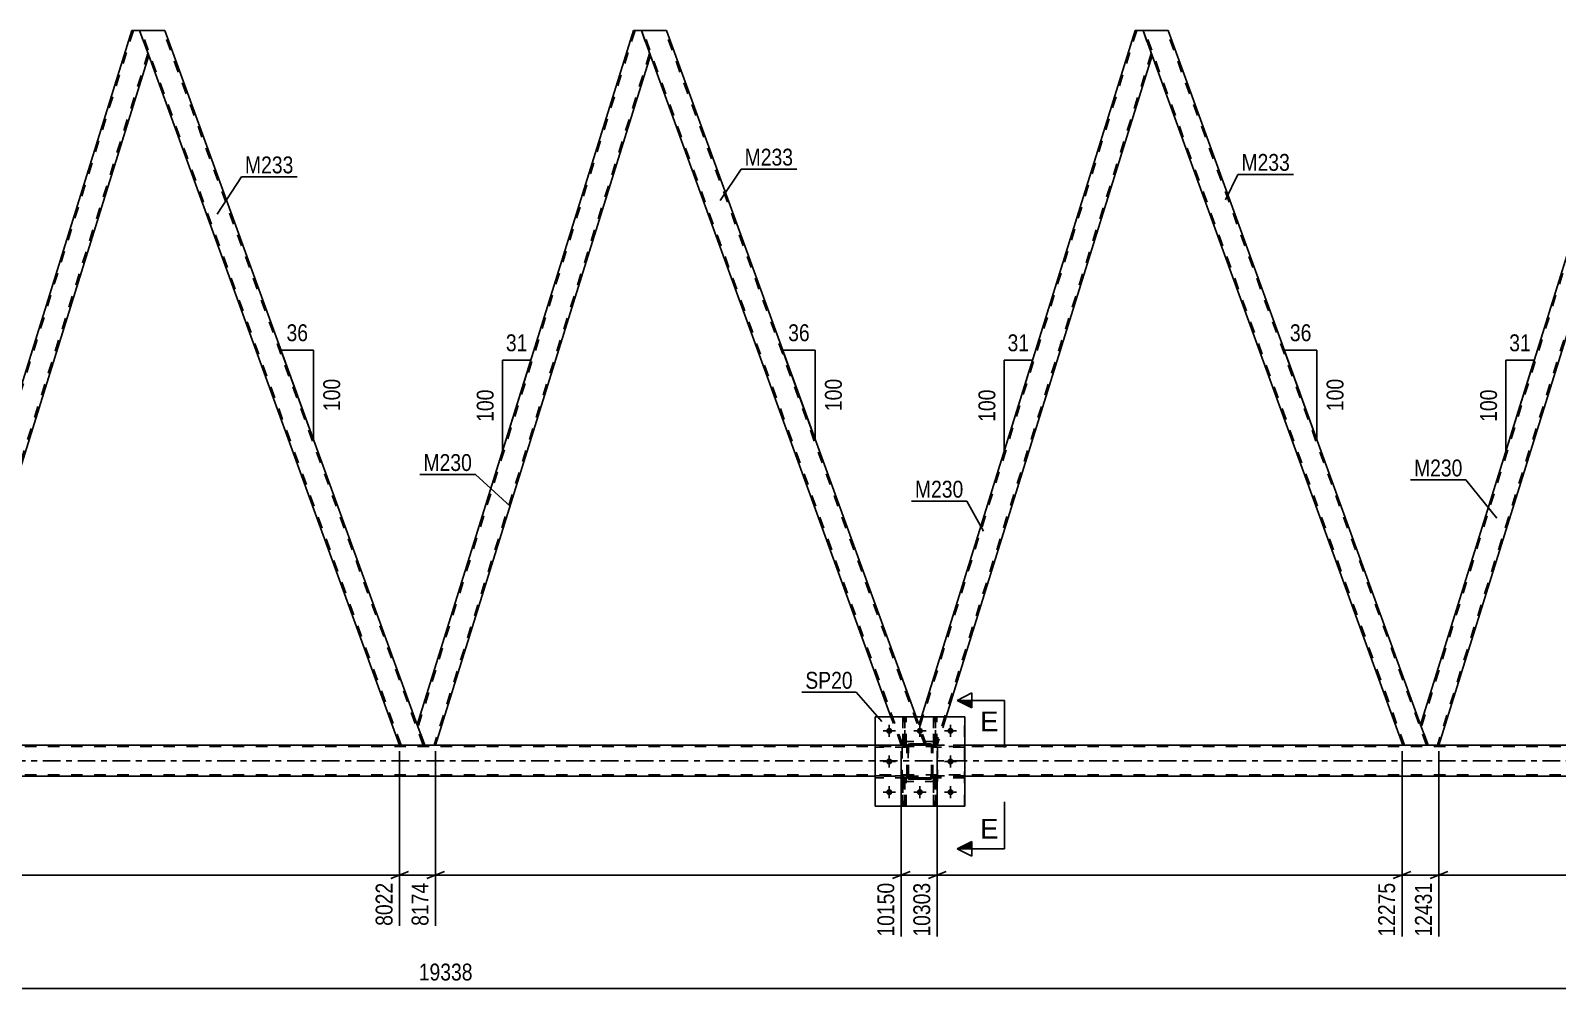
# Model space of a CAD drawing. Header units: millimetres. Extents: x 0 to 3251, y 0 to 594.
# Drawn here: x 347.6 to 606.7, y 278.7 to 441.1 of the extents above; entities that cross this region are included whole.
import ezdxf

# ---------------------------------------------------------------- set-up
doc = ezdxf.new("R2010")
doc.units = ezdxf.units.MM
doc.linetypes.add('DXK_LINE_DOT2', pattern=[3.9198, 1.9599, -1.9599])
doc.linetypes.add('DXK_LINE_DOT3', pattern=[5.9187, 2.979, -0.9799, 0.9799, -0.9799])
doc.styles.add('Arial', font='ARIAL.TTF', dxfattribs={"height": 0.2})
doc.styles.add('Arial Narrow', font='ARIALN.TTF', dxfattribs={"height": 0.2})

# ---------------------------------------------------------------- blocks, each defined once
blk = doc.blocks.new('Part-247352729-2890 - 2635')
at = {"color": 7, "linetype": 'DXK_LINE_DOT2'}
for p, q in [((495.53, 313.75), (495.53, 320.55)), ((495.53, 320.55), (501.53, 320.55)), ((501.53, 313.75), (501.53, 320.55)), ((495.53, 313.75), (501.53, 313.75))]:
    blk.add_line(p, q, dxfattribs=at)
blk = doc.blocks.new('Part-247352729-2641 - 2635')
at = {"color": 7, "linetype": 'DXK_LINE_DOT2'}
for p, q in [((506.13, 314.71), (500.73, 314.71)), ((500.73, 314.39), (500.73, 314.71)), ((500.73, 314.39), (500.73, 314.71)), ((501.33, 314.39), (500.73, 314.39)), ((506.13, 314.39), (500.73, 314.39)), ((501.33, 314.39), (501.33, 314.71)), ((506.13, 314.71), (506.13, 314.39))]:
    blk.add_line(p, q, dxfattribs=at)
blk = doc.blocks.new('Part-247352729-2639 - 2635')
at = {"color": 7, "linetype": 'DXK_LINE_DOT2'}
for p, q in [((501.41, 314.39), (501.09, 314.39)), ((501.09, 314.39), (501.09, 309.55)), ((501.09, 313.79), (501.41, 313.79)), ((501.41, 309.55), (501.41, 314.39)), ((501.09, 309.55), (501.41, 309.55))]:
    blk.add_line(p, q, dxfattribs=at)
blk = doc.blocks.new('Part-247352729-2640 - 2635')
at = {"color": 7, "linetype": 'DXK_LINE_DOT2'}
for p, q in [((506.13, 319.91), (500.73, 319.91)), ((500.73, 319.59), (500.73, 319.91)), ((500.73, 319.59), (500.73, 319.91)), ((501.33, 319.59), (500.73, 319.59)), ((506.13, 319.59), (500.73, 319.59)), ((501.33, 319.59), (501.33, 319.91)), ((506.13, 319.91), (506.13, 319.59))]:
    blk.add_line(p, q, dxfattribs=at)
blk = doc.blocks.new('Part-247352729-2642 - 2635')
at = {"color": 7, "linetype": 'DXK_LINE_DOT2'}
for p, q in [((496.33, 319.91), (490.93, 319.91)), ((490.93, 319.91), (490.93, 319.59)), ((496.33, 319.59), (490.93, 319.59)), ((495.73, 319.59), (495.73, 319.91)), ((496.33, 319.59), (496.33, 319.91)), ((496.33, 319.59), (496.33, 319.91))]:
    blk.add_line(p, q, dxfattribs=at)
blk = doc.blocks.new('Part-247352729-2651 - 2635')
at = {"color": 2, "linetype": 'Continuous'}
for p, q in [((540.66, 441.14), (536.4, 441.14)), ((540.66, 441.14), (583.51, 323.39)), ((580.52, 319.92), (537.95, 436.89))]:
    blk.add_line(p, q, dxfattribs=at)
at = {"color": 7, "linetype": 'DXK_LINE_DOT2'}
for p, q in [((536.4, 441.14), (537.95, 436.89)), ((580.78, 319.92), (536.66, 441.14)), ((536.66, 441.14), (536.68, 441.14)), ((584.52, 319.92), (540.4, 441.14)), ((584.78, 319.92), (583.51, 323.39)), ((584.78, 319.92), (580.52, 319.92))]:
    blk.add_line(p, q, dxfattribs=at)
blk = doc.blocks.new('Part-247352729-2666 - 2635')
at = {"color": 7, "linetype": 'DXK_LINE_DOT2'}
for p, q in [((535.33, 441.14), (498.52, 323.02)), ((537.81, 437.27), (501.24, 319.92)), ((498.8, 324.75), (498.38, 323.39)), ((502.99, 324.75), (501.49, 319.92)), ((499.64, 319.92), (498.38, 323.39)), ((501.49, 319.92), (499.64, 319.92))]:
    blk.add_line(p, q, dxfattribs=at)
at = {"color": 2, "linetype": 'Continuous'}
for p, q in [((535.08, 441.14), (498.8, 324.75)), ((536.4, 441.14), (535.08, 441.14)), ((537.95, 436.89), (536.4, 441.14)), ((537.95, 436.89), (502.99, 324.75))]:
    blk.add_line(p, q, dxfattribs=at)
blk = doc.blocks.new('Part-247352729-2671 - 2635')
at = {"color": 2, "linetype": 'Continuous'}
for p, q in [((370.39, 441.14), (366.13, 441.14)), ((370.39, 441.14), (413.25, 323.39)), ((410.25, 319.92), (367.68, 436.89))]:
    blk.add_line(p, q, dxfattribs=at)
at = {"color": 7, "linetype": 'DXK_LINE_DOT2'}
for p, q in [((366.13, 441.14), (367.68, 436.89)), ((410.51, 319.92), (366.39, 441.14)), ((366.39, 441.14), (366.41, 441.14)), ((414.25, 319.92), (370.13, 441.14)), ((414.51, 319.92), (413.25, 323.39)), ((414.51, 319.92), (410.25, 319.92))]:
    blk.add_line(p, q, dxfattribs=at)
blk = doc.blocks.new('Part-247352729-2676 - 2635')
at = {"color": 2, "linetype": 'Continuous'}
for p, q in [((364.81, 441.14), (328.11, 323.39)), ((366.13, 441.14), (364.81, 441.14)), ((366.13, 441.14), (367.68, 436.89)), ((367.68, 436.89), (331.22, 319.92)), ((329.37, 319.92), (328.11, 323.39))]:
    blk.add_line(p, q, dxfattribs=at)
at = {"color": 7, "linetype": 'DXK_LINE_DOT2'}
for p, q in [((365.07, 441.14), (328.25, 323.02)), ((367.54, 437.27), (330.97, 319.92)), ((331.22, 319.92), (329.37, 319.92))]:
    blk.add_line(p, q, dxfattribs=at)
blk = doc.blocks.new('Part-247352729-2776 - 2635')
at = {"color": 7, "linetype": 'DXK_LINE_DOT2'}
for p, q in [((775.87, 319.68), (101.13, 319.68)), ((506.14, 319.92), (490.94, 319.92)), ((775.87, 314.88), (101.13, 314.88)), ((506.14, 314.64), (490.94, 314.64))]:
    blk.add_line(p, q, dxfattribs=at)
at = {"color": 2, "linetype": 'Continuous'}
for p, q in [((490.94, 319.92), (250.72, 319.92)), ((661.21, 319.92), (506.14, 319.92)), ((490.94, 314.64), (250.72, 314.64)), ((661.21, 314.64), (506.14, 314.64))]:
    blk.add_line(p, q, dxfattribs=at)
at = {"color": 7, "linetype": 'DXK_LINE_DOT3'}
blk.add_line((101.13, 317.28), (775.87, 317.28), dxfattribs=at)
blk = doc.blocks.new('Part-247352729-2787 - 2635')
at = {"color": 2, "linetype": 'Continuous'}
for p, q in [((490.94, 324.75), (490.93, 324.75)), ((490.93, 319.92), (490.93, 324.75)), ((490.93, 309.55), (490.93, 314.64)), ((506.13, 309.55), (490.93, 309.55)), ((506.13, 309.55), (506.13, 309.55))]:
    blk.add_line(p, q, dxfattribs=at)
at = {"color": 7, "linetype": 'DXK_LINE_DOT2'}
for p, q in [((506.13, 324.75), (490.94, 324.75)), ((506.13, 309.55), (506.13, 324.75)), ((490.93, 314.64), (490.93, 319.92))]:
    blk.add_line(p, q, dxfattribs=at)
blk = doc.blocks.new('Part-247352729-2728 - 2635')
at = {"color": 2, "linetype": 'Continuous'}
for p, q in [((620.22, 441.14), (583.51, 323.39)), ((621.53, 441.14), (620.22, 441.14)), ((621.53, 441.14), (623.08, 436.89)), ((623.08, 436.89), (586.62, 319.92)), ((584.78, 319.92), (583.51, 323.39))]:
    blk.add_line(p, q, dxfattribs=at)
at = {"color": 7, "linetype": 'DXK_LINE_DOT2'}
for p, q in [((620.47, 441.14), (583.65, 323.02)), ((622.95, 437.27), (586.37, 319.92)), ((586.62, 319.92), (584.78, 319.92))]:
    blk.add_line(p, q, dxfattribs=at)
blk = doc.blocks.new('Part-247352729-2892 - 2635')
at = {"color": 7, "linetype": 'DXK_LINE_DOT2'}
for p, q in [((496.34, 319.67), (496.37, 319.85)), ((496.37, 319.85), (496.34, 319.67)), ((496.34, 314.63), (496.34, 319.67)), ((496.58, 319.67), (496.6, 319.76)), ((496.58, 314.63), (496.58, 319.67)), ((496.6, 319.76), (496.65, 319.84)), ((496.63, 320.11), (496.82, 320.15)), ((496.82, 320.15), (496.63, 320.11)), ((496.65, 319.84), (496.73, 319.89)), ((496.73, 319.89), (496.82, 319.91)), ((500.26, 320.15), (496.82, 320.15)), ((496.82, 319.91), (500.26, 319.91)), ((500.26, 320.15), (500.44, 320.11)), ((500.44, 320.11), (500.26, 320.15)), ((500.26, 319.91), (500.35, 319.89)), ((500.35, 319.89), (500.43, 319.84)), ((500.43, 319.84), (500.48, 319.76)), ((500.48, 319.76), (500.5, 319.67)), ((500.5, 314.63), (500.5, 319.67)), ((500.7, 319.85), (500.74, 319.67)), ((500.74, 319.67), (500.7, 319.85)), ((500.74, 314.63), (500.74, 319.67)), ((496.37, 314.44), (496.34, 314.63)), ((496.34, 314.63), (496.37, 314.44)), ((496.6, 314.54), (496.58, 314.63)), ((496.65, 314.46), (496.6, 314.54)), ((496.82, 314.15), (496.63, 314.18)), ((496.63, 314.18), (496.82, 314.15)), ((496.73, 314.41), (496.65, 314.46)), ((496.82, 314.39), (496.73, 314.41)), ((500.26, 314.39), (496.82, 314.39)), ((500.26, 314.15), (496.82, 314.15)), ((500.35, 314.41), (500.26, 314.39)), ((500.44, 314.18), (500.26, 314.15)), ((500.26, 314.15), (500.44, 314.18)), ((500.43, 314.46), (500.35, 314.41)), ((500.48, 314.54), (500.43, 314.46)), ((500.5, 314.63), (500.48, 314.54)), ((500.74, 314.63), (500.7, 314.44)), ((500.7, 314.44), (500.74, 314.63))]:
    blk.add_line(p, q, dxfattribs=at)
at = {"color": 7, "linetype": 'DXK_LINE_DOT3'}
blk.add_line((498.54, 317.15), (498.54, 317.15), dxfattribs=at)
at = {"color": 7, "linetype": 'DXK_LINE_DOT2'}
for centre, start, end in [((496.82, 319.67), 112.5, 157.5), ((496.82, 319.67), 112.5, 157.5), ((500.26, 319.67), 22.5, 67.5), ((500.26, 319.67), 22.5, 67.5), ((496.82, 314.63), 202.5, 247.5), ((496.82, 314.63), 202.5, 247.5), ((500.26, 314.63), 292.5, 337.5), ((500.26, 314.63), 292.5, 337.5)]:
    blk.add_arc(centre, 0.48, start, end, dxfattribs=at)
blk = doc.blocks.new('Part-247352729-2781 - 2635')
at = {"color": 2, "linetype": 'Continuous'}
for p, q in [((449.95, 441.14), (413.25, 323.39)), ((451.27, 441.14), (449.95, 441.14)), ((451.27, 441.14), (452.81, 436.89)), ((452.81, 436.89), (416.35, 319.92)), ((414.51, 319.92), (413.25, 323.39))]:
    blk.add_line(p, q, dxfattribs=at)
at = {"color": 7, "linetype": 'DXK_LINE_DOT2'}
for p, q in [((450.2, 441.14), (413.38, 323.02)), ((452.68, 437.27), (416.1, 319.92)), ((416.35, 319.92), (414.51, 319.92))]:
    blk.add_line(p, q, dxfattribs=at)
blk = doc.blocks.new('Part-247352729-2786 - 2635')
at = {"color": 2, "linetype": 'Continuous'}
for p, q in [((455.52, 441.14), (451.27, 441.14)), ((455.52, 441.14), (497.89, 324.75)), ((493.63, 324.75), (452.81, 436.89))]:
    blk.add_line(p, q, dxfattribs=at)
at = {"color": 7, "linetype": 'DXK_LINE_DOT2'}
for p, q in [((451.27, 441.14), (452.81, 436.89)), ((495.64, 319.92), (451.52, 441.14)), ((451.52, 441.14), (451.54, 441.14)), ((499.39, 319.92), (455.27, 441.14)), ((495.39, 319.92), (493.63, 324.75)), ((499.64, 319.92), (497.89, 324.75)), ((499.64, 319.92), (495.39, 319.92))]:
    blk.add_line(p, q, dxfattribs=at)
blk = doc.blocks.new('Part-247352729-2792 - 2635')
at = {"color": 2, "linetype": 'Continuous'}
for p, q in [((506.14, 324.75), (490.94, 324.75)), ((490.94, 309.55), (490.94, 324.75)), ((506.14, 324.75), (506.14, 309.55)), ((506.14, 309.55), (490.94, 309.55))]:
    blk.add_line(p, q, dxfattribs=at)
blk = doc.blocks.new('Part-247352729-2793 - 2635')
at = {"color": 7, "linetype": 'DXK_LINE_DOT2'}
for p, q in [((500.74, 319.59), (500.74, 319.91)), ((500.74, 319.91), (506.14, 319.91)), ((506.14, 319.59), (500.74, 319.59)), ((501.34, 319.59), (501.34, 319.91)), ((506.14, 319.91), (506.14, 319.59))]:
    blk.add_line(p, q, dxfattribs=at)
blk = doc.blocks.new('Part-247352729-2794 - 2635')
at = {"color": 7, "linetype": 'DXK_LINE_DOT2'}
for p, q in [((500.74, 314.39), (500.74, 314.71)), ((500.74, 314.71), (506.14, 314.71)), ((506.14, 314.39), (500.74, 314.39)), ((501.34, 314.39), (501.34, 314.71)), ((506.14, 314.71), (506.14, 314.39))]:
    blk.add_line(p, q, dxfattribs=at)
blk = doc.blocks.new('Part-247352729-2795 - 2635')
at = {"color": 7, "linetype": 'DXK_LINE_DOT2'}
for p, q in [((496.34, 319.91), (490.94, 319.91)), ((490.94, 319.59), (490.94, 319.91)), ((496.34, 319.59), (490.94, 319.59)), ((495.74, 319.59), (495.74, 319.91)), ((496.34, 319.91), (496.34, 319.59))]:
    blk.add_line(p, q, dxfattribs=at)
blk = doc.blocks.new('Part-247352729-2796 - 2635')
at = {"color": 7, "linetype": 'DXK_LINE_DOT2'}
for p, q in [((496.34, 314.71), (490.94, 314.71)), ((490.94, 314.39), (490.94, 314.71)), ((496.34, 314.39), (490.94, 314.39)), ((495.74, 314.39), (495.74, 314.71)), ((496.34, 314.71), (496.34, 314.39))]:
    blk.add_line(p, q, dxfattribs=at)
blk = doc.blocks.new('Part-247352729-2799 - 2635')
at = {"color": 2, "linetype": 'Continuous'}
for p, q in [((495.89, 324.75), (495.89, 324.75)), ((496.21, 324.75), (495.89, 324.75)), ((496.21, 324.75), (496.21, 324.75))]:
    blk.add_line(p, q, dxfattribs=at)
at = {"color": 7, "linetype": 'DXK_LINE_DOT2'}
for p, q in [((495.89, 319.91), (495.89, 324.75)), ((496.21, 319.91), (496.21, 324.75)), ((495.89, 320.51), (496.21, 320.51)), ((496.21, 319.91), (495.89, 319.91))]:
    blk.add_line(p, q, dxfattribs=at)
blk = doc.blocks.new('Part-247352729-2802 - 2635')
at = {"color": 2, "linetype": 'Continuous'}
for p, q in [((501.09, 324.75), (501.09, 324.75)), ((501.41, 324.75), (501.09, 324.75)), ((501.41, 324.75), (501.41, 324.75))]:
    blk.add_line(p, q, dxfattribs=at)
at = {"color": 7, "linetype": 'DXK_LINE_DOT2'}
for p, q in [((501.09, 319.91), (501.09, 324.75)), ((501.41, 319.91), (501.41, 324.75)), ((501.09, 320.51), (501.41, 320.51)), ((501.41, 319.91), (501.09, 319.91))]:
    blk.add_line(p, q, dxfattribs=at)
blk = doc.blocks.new('Part-247352729-2805 - 2635')
at = {"color": 7, "linetype": 'DXK_LINE_DOT2'}
for p, q in [((496.21, 314.39), (495.89, 314.39)), ((495.89, 314.39), (495.89, 309.55)), ((495.89, 313.79), (496.21, 313.79)), ((496.21, 309.55), (496.21, 314.39)), ((495.89, 309.55), (496.21, 309.55))]:
    blk.add_line(p, q, dxfattribs=at)
blk = doc.blocks.new('Bolt-247352729-2809 - 2635')
at = {"color": 1, "linetype": 'Continuous'}
for p, q in [((492.29, 322.35), (492.99, 322.35)), ((493.33, 323.39), (493.33, 322.69)), ((493.33, 321.31), (493.33, 322)), ((494.37, 322.35), (493.68, 322.35)), ((497.49, 322.35), (498.19, 322.35)), ((498.53, 323.39), (498.53, 322.69)), ((498.53, 321.31), (498.53, 322)), ((499.57, 322.35), (498.88, 322.35)), ((502.69, 322.35), (503.39, 322.35)), ((503.73, 323.39), (503.73, 322.69)), ((503.73, 321.31), (503.73, 322)), ((504.77, 322.35), (504.08, 322.35)), ((492.29, 317.15), (492.99, 317.15)), ((493.33, 318.19), (493.33, 317.49)), ((493.33, 316.11), (493.33, 316.8)), ((494.37, 317.15), (493.68, 317.15)), ((502.69, 317.15), (503.39, 317.15)), ((503.73, 318.19), (503.73, 317.49)), ((503.73, 316.11), (503.73, 316.8)), ((504.77, 317.15), (504.08, 317.15)), ((492.29, 311.95), (492.99, 311.95)), ((493.33, 312.99), (493.33, 312.29)), ((493.33, 310.91), (493.33, 311.6)), ((494.37, 311.95), (493.68, 311.95)), ((497.49, 311.95), (498.19, 311.95)), ((498.53, 312.99), (498.53, 312.29)), ((498.53, 310.91), (498.53, 311.6)), ((499.57, 311.95), (498.88, 311.95)), ((502.69, 311.95), (503.39, 311.95)), ((503.73, 312.99), (503.73, 312.29)), ((503.73, 310.91), (503.73, 311.6)), ((504.77, 311.95), (504.08, 311.95))]:
    blk.add_line(p, q, dxfattribs=at)
blk = doc.blocks.new('Bolt-247352729-2810 - 2635')
at = {"linetype": 'Continuous'}
for points in [[(493.86, 322.35, -1), (492.82, 322.35, -1)], [(499.06, 322.35, -1), (498.02, 322.35, -1)], [(504.26, 322.35, -1), (503.22, 322.35, -1)], [(493.86, 317.15, -1), (492.82, 317.15, -1)], [(504.26, 317.15, -1), (503.22, 317.15, -1)], [(493.86, 311.95, -1), (492.82, 311.95, -1)], [(499.06, 311.95, -1), (498.02, 311.95, -1)], [(504.26, 311.95, -1), (503.22, 311.95, -1)]]:
    blk.add_hatch(color=1, dxfattribs=at).paths.add_polyline_path(points)
at = {"color": 1, "linetype": 'Continuous'}
for p, q in [((494.38, 322.35), (492.3, 322.35)), ((493.34, 323.39), (493.34, 321.31)), ((499.58, 322.35), (497.5, 322.35)), ((498.54, 323.39), (498.54, 321.31)), ((504.78, 322.35), (502.7, 322.35)), ((503.74, 323.39), (503.74, 321.31)), ((494.38, 317.15), (492.3, 317.15)), ((493.34, 318.19), (493.34, 316.11)), ((504.78, 317.15), (502.7, 317.15)), ((503.74, 318.19), (503.74, 316.11)), ((494.38, 311.95), (492.3, 311.95)), ((493.34, 312.99), (493.34, 310.91)), ((499.58, 311.95), (497.5, 311.95)), ((498.54, 312.99), (498.54, 310.91)), ((504.78, 311.95), (502.7, 311.95)), ((503.74, 312.99), (503.74, 310.91))]:
    blk.add_line(p, q, dxfattribs=at)
blk = doc.blocks.new('Part-247352729-2867 - 2635')
at = {"color": 7, "linetype": 'DXK_LINE_DOT2'}
for p, q in [((500.86, 314.38), (500.86, 314.38)), ((500.86, 314.38), (500.86, 313.78)), ((500.86, 309.55), (500.86, 314.38)), ((500.86, 314.38), (501.18, 314.38)), ((500.86, 313.78), (500.86, 309.55)), ((500.86, 313.78), (501.18, 313.78)), ((501.18, 313.78), (501.18, 314.38)), ((501.18, 314.38), (501.18, 309.55)), ((501.18, 309.55), (501.18, 313.78))]:
    blk.add_line(p, q, dxfattribs=at)
at = {"color": 2, "linetype": 'Continuous'}
blk.add_line((500.86, 309.55), (501.18, 309.55), dxfattribs=at)
blk = doc.blocks.new('Part-247352729-2870 - 2635')
at = {"color": 7, "linetype": 'DXK_LINE_DOT2'}
for p, q in [((495.66, 314.38), (495.66, 314.38)), ((495.66, 314.38), (495.66, 313.78)), ((495.66, 309.55), (495.66, 314.38)), ((495.66, 314.38), (495.98, 314.38)), ((495.66, 313.78), (495.66, 309.55)), ((495.66, 313.78), (495.98, 313.78)), ((495.98, 313.78), (495.98, 314.38)), ((495.98, 314.38), (495.98, 309.55)), ((495.98, 309.55), (495.98, 313.78))]:
    blk.add_line(p, q, dxfattribs=at)
at = {"color": 2, "linetype": 'Continuous'}
blk.add_line((495.66, 309.55), (495.98, 309.55), dxfattribs=at)
blk = doc.blocks.new('Part-247352729-2873 - 2635')
at = {"color": 7, "linetype": 'DXK_LINE_DOT2'}
for p, q in [((501.18, 324.75), (500.86, 324.75)), ((500.86, 324.75), (500.86, 320.5)), ((500.86, 319.9), (500.86, 324.75)), ((501.18, 320.5), (501.18, 324.75)), ((501.18, 324.75), (501.18, 319.9)), ((501.18, 320.5), (500.86, 320.5)), ((500.86, 320.5), (500.86, 319.9)), ((501.18, 319.9), (500.86, 319.9)), ((501.18, 319.9), (501.18, 320.5)), ((501.18, 319.9), (501.18, 319.9))]:
    blk.add_line(p, q, dxfattribs=at)
blk = doc.blocks.new('Part-247352729-2876 - 2635')
at = {"color": 7, "linetype": 'DXK_LINE_DOT2'}
for p, q in [((495.98, 324.75), (495.66, 324.75)), ((495.66, 324.75), (495.66, 320.5)), ((495.66, 319.9), (495.66, 324.75)), ((495.98, 320.5), (495.98, 324.75)), ((495.98, 324.75), (495.98, 319.9)), ((495.98, 320.5), (495.66, 320.5)), ((495.66, 320.5), (495.66, 319.9)), ((495.98, 319.9), (495.66, 319.9)), ((495.98, 319.9), (495.98, 320.5)), ((495.98, 319.9), (495.98, 319.9))]:
    blk.add_line(p, q, dxfattribs=at)
blk = doc.blocks.new('Part-247352729-2877 - 2635')
at = {"color": 7, "linetype": 'DXK_LINE_DOT2'}
for p, q in [((496.33, 314.71), (490.93, 314.71)), ((490.93, 314.64), (490.93, 314.71)), ((496.33, 314.39), (490.94, 314.39)), ((495.73, 314.39), (495.73, 314.71)), ((496.33, 314.39), (496.33, 314.71)), ((496.33, 314.39), (496.33, 314.71))]:
    blk.add_line(p, q, dxfattribs=at)
at = {"color": 2, "linetype": 'Continuous'}
for p, q in [((490.93, 314.39), (490.93, 314.64)), ((490.94, 314.39), (490.93, 314.39))]:
    blk.add_line(p, q, dxfattribs=at)
blk = doc.blocks.new('Part-247352729-2889 - 2635')
at = {"color": 7, "linetype": 'DXK_LINE_DOT2'}
for p, q in [((496.33, 319.67), (496.37, 319.85)), ((496.37, 319.85), (496.33, 319.67)), ((496.33, 314.63), (496.33, 319.67)), ((496.33, 319.67), (496.33, 319.67)), ((496.33, 314.63), (496.33, 319.67)), ((496.57, 319.67), (496.59, 319.76)), ((496.59, 319.76), (496.57, 319.67)), ((496.57, 314.63), (496.57, 319.67)), ((496.57, 319.67), (496.57, 319.67)), ((496.57, 319.67), (496.57, 314.63)), ((496.59, 319.76), (496.64, 319.84)), ((496.64, 319.84), (496.59, 319.76)), ((496.63, 320.11), (496.81, 320.15)), ((496.81, 320.15), (496.63, 320.11)), ((496.64, 319.84), (496.72, 319.89)), ((496.81, 319.91), (496.72, 319.89)), ((496.81, 320.15), (500.25, 320.15)), ((496.81, 320.15), (496.81, 320.15)), ((496.81, 320.15), (500.25, 320.15)), ((496.81, 319.91), (500.25, 319.91)), ((496.81, 319.91), (496.81, 319.91)), ((496.81, 319.91), (500.25, 319.91)), ((500.25, 320.15), (500.25, 320.15)), ((500.25, 320.15), (500.44, 320.11)), ((500.44, 320.11), (500.25, 320.15)), ((500.25, 319.91), (500.25, 319.91)), ((500.25, 319.91), (500.34, 319.89)), ((500.34, 319.89), (500.25, 319.91)), ((500.34, 319.89), (500.42, 319.84)), ((500.42, 319.84), (500.34, 319.89)), ((500.42, 319.84), (500.47, 319.76)), ((500.47, 319.76), (500.42, 319.84)), ((500.47, 319.76), (500.49, 319.67)), ((500.49, 319.67), (500.47, 319.76)), ((500.49, 314.63), (500.49, 319.67)), ((500.49, 319.67), (500.49, 319.67)), ((500.49, 314.63), (500.49, 319.67)), ((500.7, 319.85), (500.73, 319.67)), ((500.73, 319.67), (500.7, 319.85)), ((500.73, 314.63), (500.73, 319.67)), ((500.73, 319.67), (500.73, 319.67)), ((500.73, 314.63), (500.73, 319.67)), ((496.33, 314.63), (496.33, 314.63)), ((496.37, 314.44), (496.33, 314.63)), ((496.33, 314.63), (496.37, 314.44)), ((496.57, 314.63), (496.57, 314.63)), ((496.59, 314.53), (496.57, 314.63)), ((496.57, 314.63), (496.59, 314.53)), ((496.64, 314.46), (496.59, 314.53)), ((496.59, 314.53), (496.64, 314.46)), ((496.81, 314.15), (496.63, 314.18)), ((496.63, 314.18), (496.81, 314.15)), ((496.72, 314.4), (496.64, 314.46)), ((496.64, 314.46), (496.72, 314.4)), ((496.81, 314.39), (496.72, 314.4)), ((496.72, 314.4), (496.81, 314.39)), ((496.81, 314.39), (500.25, 314.39)), ((496.81, 314.39), (496.81, 314.39)), ((496.81, 314.39), (500.25, 314.39)), ((496.81, 314.15), (500.25, 314.15)), ((496.81, 314.15), (496.81, 314.15)), ((500.25, 314.15), (496.81, 314.15)), ((500.34, 314.4), (500.25, 314.39)), ((500.25, 314.39), (500.25, 314.39)), ((500.44, 314.18), (500.25, 314.15)), ((500.25, 314.15), (500.44, 314.18)), ((500.25, 314.15), (500.25, 314.15)), ((500.42, 314.46), (500.34, 314.4)), ((500.47, 314.53), (500.42, 314.46)), ((500.42, 314.46), (500.47, 314.53)), ((500.49, 314.63), (500.47, 314.53)), ((500.47, 314.53), (500.49, 314.63)), ((500.49, 314.63), (500.49, 314.63)), ((500.73, 314.63), (500.7, 314.44)), ((500.7, 314.44), (500.73, 314.63)), ((500.73, 314.63), (500.73, 314.63))]:
    blk.add_line(p, q, dxfattribs=at)
at = {"color": 7, "linetype": 'DXK_LINE_DOT3'}
blk.add_line((498.53, 317.15), (498.53, 317.15), dxfattribs=at)
at = {"color": 7, "linetype": 'DXK_LINE_DOT2'}
for centre, start, end in [((496.81, 319.67), 112.5, 157.5), ((496.81, 319.67), 112.5, 157.5), ((500.25, 319.67), 22.5, 67.5), ((500.25, 319.67), 22.5, 67.5), ((496.81, 314.63), 202.5, 247.5), ((496.81, 314.63), 202.5, 247.5), ((500.25, 314.63), 292.5, 337.5), ((500.25, 314.63), 292.5, 337.5)]:
    blk.add_arc(centre, 0.48, start, end, dxfattribs=at)
blk = doc.blocks.new('Part-247352729-2891 - 2635')
at = {"color": 7, "linetype": 'DXK_LINE_DOT2'}
for p, q in [((495.53, 313.75), (495.53, 320.55)), ((495.53, 320.55), (501.53, 320.55)), ((501.53, 313.75), (501.53, 320.55)), ((495.53, 313.75), (501.53, 313.75))]:
    blk.add_line(p, q, dxfattribs=at)
blk = doc.blocks.new('StraightDimension-247352729-15162 - 2635')
at = {"color": 7, "linetype": 'Continuous'}
for p, q in [((331.22, 318.92), (331.22, 289.27)), ((410.25, 318.92), (410.25, 289.27)), ((332.72, 298.48), (329.72, 297.28)), ((408.75, 297.28), (411.75, 298.48)), ((331.22, 297.88), (410.25, 297.88))]:
    blk.add_line(p, q, dxfattribs=at)
at = {"color": 0, "linetype": 'Continuous'}
blk.add_wipeout([(409.65, 297.18), (405.45, 297.18), (405.45, 288.67), (409.65, 288.67)], dxfattribs=at)
at = {"color": 3, "linetype": 'Continuous', "style": 'Arial Narrow'}
blk.add_text('8022', height=2.863, rotation=90.0002, dxfattribs=at).set_placement((409.05, 289.27))
blk = doc.blocks.new('StraightDimension-247352729-15156 - 2635')
at = {"color": 7, "linetype": 'Continuous'}
for p, q in [((586.62, 318.92), (586.62, 287.44)), ((665.66, 318.92), (665.66, 287.44)), ((588.12, 298.48), (585.12, 297.28)), ((664.16, 297.28), (667.16, 298.48)), ((586.62, 297.88), (665.66, 297.88))]:
    blk.add_line(p, q, dxfattribs=at)
at = {"color": 0, "linetype": 'Continuous'}
blk.add_wipeout([(665.05, 297.18), (660.85, 297.18), (660.85, 286.84), (665.05, 286.84)], dxfattribs=at)
at = {"color": 3, "linetype": 'Continuous', "style": 'Arial Narrow'}
blk.add_text('14407', height=2.863, rotation=90.0002, dxfattribs=at).set_placement((664.46, 287.44))
blk = doc.blocks.new('AngleDimension-247352729-15196 - 2635')
at = {"color": 7, "linetype": 'Continuous'}
for p, q in [((477.94, 379.56), (475.25, 386.95)), ((480.79, 386.95), (475.25, 386.95)), ((480.79, 371.72), (475.25, 386.95)), ((480.79, 371.72), (480.79, 386.95))]:
    blk.add_line(p, q, dxfattribs=at)
at = {"color": 0}
for points in [[(480.45, 387.85), (480.45, 392.05), (475.59, 392.05), (475.59, 387.85)], [(485.89, 382.68), (481.69, 382.68), (481.69, 375.99), (485.89, 375.99)]]:
    blk.add_wipeout(points, dxfattribs=at)
at = {"color": 3, "style": 'Arial Narrow'}
blk.add_text('36', height=2.863, dxfattribs=at).set_placement((476.19, 388.45))
blk.add_text('100', height=2.863, rotation=90.0002, dxfattribs=at).set_placement((485.29, 376.59))
blk = doc.blocks.new('StraightDimension-247352729-15161 - 2635')
at = {"color": 7, "linetype": 'Continuous'}
for p, q in [((410.25, 318.92), (410.25, 289.27)), ((416.35, 318.92), (416.35, 289.27)), ((408.75, 297.28), (411.75, 298.48)), ((417.85, 298.48), (414.85, 297.28)), ((410.25, 297.88), (416.35, 297.88))]:
    blk.add_line(p, q, dxfattribs=at)
at = {"color": 0, "linetype": 'Continuous'}
blk.add_wipeout([(415.75, 297.18), (411.55, 297.18), (411.55, 288.67), (415.75, 288.67)], dxfattribs=at)
at = {"color": 3, "linetype": 'Continuous', "style": 'Arial Narrow'}
blk.add_text('8174', height=2.863, rotation=90.0002, dxfattribs=at).set_placement((415.15, 289.27))
blk = doc.blocks.new('AngleDimension-247352729-15208 - 2635')
at = {"color": 7, "linetype": 'Continuous'}
for p, q in [((427.7, 385.24), (432.52, 385.24)), ((427.7, 369.78), (432.52, 385.24)), ((427.7, 369.78), (427.7, 385.24)), ((430.97, 380.27), (432.52, 385.24))]:
    blk.add_line(p, q, dxfattribs=at)
at = {"color": 0}
for points in [[(432.54, 386.14), (432.54, 390.34), (427.69, 390.34), (427.69, 386.14)], [(426.8, 380.85), (422.6, 380.85), (422.6, 374.17), (426.8, 374.17)]]:
    blk.add_wipeout(points, dxfattribs=at)
at = {"color": 3, "style": 'Arial Narrow'}
blk.add_text('31', height=2.863, dxfattribs=at).set_placement((428.29, 386.74))
blk.add_text('100', height=2.863, rotation=90.0002, dxfattribs=at).set_placement((426.2, 374.77))
blk = doc.blocks.new('StraightDimension-247352729-15157 - 2635')
at = {"color": 7, "linetype": 'Continuous'}
for p, q in [((580.37, 318.92), (580.37, 287.44)), ((586.62, 318.92), (586.62, 287.44)), ((578.87, 297.28), (581.87, 298.48)), ((588.12, 298.48), (585.12, 297.28)), ((580.37, 297.88), (586.62, 297.88))]:
    blk.add_line(p, q, dxfattribs=at)
at = {"color": 0, "linetype": 'Continuous'}
blk.add_wipeout([(586.02, 297.18), (581.82, 297.18), (581.82, 286.84), (586.02, 286.84)], dxfattribs=at)
at = {"color": 3, "linetype": 'Continuous', "style": 'Arial Narrow'}
blk.add_text('12431', height=2.863, rotation=90.0002, dxfattribs=at).set_placement((585.42, 287.44))
blk = doc.blocks.new('StraightDimension-247352729-15158 - 2635')
at = {"color": 7, "linetype": 'Continuous'}
for p, q in [((501.49, 318.92), (501.49, 287.44)), ((580.37, 318.92), (580.37, 287.44)), ((502.99, 298.48), (499.99, 297.28)), ((578.87, 297.28), (581.87, 298.48)), ((501.49, 297.88), (580.37, 297.88))]:
    blk.add_line(p, q, dxfattribs=at)
at = {"color": 0, "linetype": 'Continuous'}
blk.add_wipeout([(579.77, 297.18), (575.57, 297.18), (575.57, 286.84), (579.77, 286.84)], dxfattribs=at)
at = {"color": 3, "linetype": 'Continuous', "style": 'Arial Narrow'}
blk.add_text('12275', height=2.863, rotation=90.0002, dxfattribs=at).set_placement((579.17, 287.44))
blk = doc.blocks.new('StraightDimension-247352729-15159 - 2635')
at = {"color": 7, "linetype": 'Continuous'}
for p, q in [((495.39, 318.92), (495.39, 287.44)), ((501.49, 318.92), (501.49, 287.44)), ((493.89, 297.28), (496.89, 298.48)), ((502.99, 298.48), (499.99, 297.28)), ((495.39, 297.88), (501.49, 297.88))]:
    blk.add_line(p, q, dxfattribs=at)
at = {"color": 0, "linetype": 'Continuous'}
blk.add_wipeout([(500.89, 297.18), (496.69, 297.18), (496.69, 286.84), (500.89, 286.84)], dxfattribs=at)
at = {"color": 3, "linetype": 'Continuous', "style": 'Arial Narrow'}
blk.add_text('10303', height=2.863, rotation=90.0002, dxfattribs=at).set_placement((500.29, 287.44))
blk = doc.blocks.new('StraightDimension-247352729-15160 - 2635')
at = {"color": 7, "linetype": 'Continuous'}
for p, q in [((416.35, 318.92), (416.35, 289.27)), ((495.39, 318.92), (495.39, 287.44)), ((417.85, 298.48), (414.85, 297.28)), ((493.89, 297.28), (496.89, 298.48)), ((416.35, 297.88), (495.39, 297.88))]:
    blk.add_line(p, q, dxfattribs=at)
at = {"color": 0, "linetype": 'Continuous'}
blk.add_wipeout([(494.79, 297.18), (490.59, 297.18), (490.59, 286.84), (494.79, 286.84)], dxfattribs=at)
at = {"color": 3, "linetype": 'Continuous', "style": 'Arial Narrow'}
blk.add_text('10150', height=2.863, rotation=90.0002, dxfattribs=at).set_placement((494.19, 287.44))
blk = doc.blocks.new('AngleDimension-247352729-15194 - 2635')
at = {"color": 7, "linetype": 'Continuous'}
for p, q in [((392.8, 379.56), (390.11, 386.95)), ((395.66, 386.95), (390.11, 386.95)), ((395.66, 371.72), (390.11, 386.95)), ((395.66, 371.72), (395.66, 386.95))]:
    blk.add_line(p, q, dxfattribs=at)
at = {"color": 0}
for points in [[(395.31, 387.85), (395.31, 392.05), (390.46, 392.05), (390.46, 387.85)], [(400.76, 382.68), (396.56, 382.68), (396.56, 375.99), (400.76, 375.99)]]:
    blk.add_wipeout(points, dxfattribs=at)
at = {"color": 3, "style": 'Arial Narrow'}
blk.add_text('36', height=2.863, dxfattribs=at).set_placement((391.06, 388.45))
blk.add_text('100', height=2.863, rotation=90.0002, dxfattribs=at).set_placement((400.16, 376.59))
blk = doc.blocks.new('AngleDimension-247352729-15198 - 2635')
at = {"color": 7, "linetype": 'Continuous'}
for p, q in [((563.07, 379.56), (560.38, 386.95)), ((565.92, 386.95), (560.38, 386.95)), ((565.92, 371.72), (560.38, 386.95)), ((565.92, 371.72), (565.92, 386.95))]:
    blk.add_line(p, q, dxfattribs=at)
at = {"color": 0}
for points in [[(565.58, 387.85), (565.58, 392.05), (560.73, 392.05), (560.73, 387.85)], [(571.02, 382.68), (566.82, 382.68), (566.82, 375.99), (571.02, 375.99)]]:
    blk.add_wipeout(points, dxfattribs=at)
at = {"color": 3, "style": 'Arial Narrow'}
blk.add_text('36', height=2.863, dxfattribs=at).set_placement((561.33, 388.45))
blk.add_text('100', height=2.863, rotation=90.0002, dxfattribs=at).set_placement((570.42, 376.59))
blk = doc.blocks.new('AngleDimension-247352729-15210 - 2635')
at = {"color": 7, "linetype": 'Continuous'}
for p, q in [((512.84, 385.24), (517.66, 385.24)), ((512.84, 369.78), (517.66, 385.24)), ((512.84, 369.78), (512.84, 385.24)), ((516.11, 380.27), (517.66, 385.24))]:
    blk.add_line(p, q, dxfattribs=at)
at = {"color": 0}
for points in [[(517.68, 386.14), (517.68, 390.34), (512.82, 390.34), (512.82, 386.14)], [(511.94, 380.85), (507.74, 380.85), (507.74, 374.17), (511.94, 374.17)]]:
    blk.add_wipeout(points, dxfattribs=at)
at = {"color": 3, "style": 'Arial Narrow'}
blk.add_text('31', height=2.863, dxfattribs=at).set_placement((513.42, 386.74))
blk.add_text('100', height=2.863, rotation=90.0002, dxfattribs=at).set_placement((511.34, 374.77))
blk = doc.blocks.new('AngleDimension-247352729-15212 - 2635')
at = {"color": 7, "linetype": 'Continuous'}
for p, q in [((597.97, 385.24), (602.79, 385.24)), ((597.97, 369.78), (602.79, 385.24)), ((597.97, 369.78), (597.97, 385.24)), ((601.24, 380.27), (602.79, 385.24))]:
    blk.add_line(p, q, dxfattribs=at)
at = {"color": 0}
for points in [[(602.81, 386.14), (602.81, 390.34), (597.95, 390.34), (597.95, 386.14)], [(597.07, 380.85), (592.87, 380.85), (592.87, 374.17), (597.07, 374.17)]]:
    blk.add_wipeout(points, dxfattribs=at)
at = {"color": 3, "style": 'Arial Narrow'}
blk.add_text('31', height=2.863, dxfattribs=at).set_placement((598.55, 386.74))
blk.add_text('100', height=2.863, rotation=90.0002, dxfattribs=at).set_placement((596.47, 374.77))
blk = doc.blocks.new('StraightDimension-247352729-34825 - 2635')
at = {"color": 7, "linetype": 'Continuous'}
blk.add_line((49.4, 278.65), (786.73, 278.65), dxfattribs=at)
at = {"color": 0}
blk.add_wipeout([(423.24, 279.4), (423.24, 283.6), (412.9, 283.6), (412.9, 279.4)], dxfattribs=at)
at = {"color": 3, "style": 'Arial Narrow'}
blk.add_text('19338', height=2.863, dxfattribs=at).set_placement((413.5, 280))
blk = doc.blocks.new('Mark-247352729-2647 - 2635')
at = {"color": 0}
blk.add_wipeout([(561.33, 417.35), (561.33, 420.35), (553.11, 420.35), (553.11, 417.35)], dxfattribs=at)
blk.add_wipeout([(561.33, 417.35), (561.33, 420.35), (553.11, 420.35), (553.11, 417.35)], dxfattribs=at)
at = {"color": 30, "linetype": 'Continuous'}
for p, q in [((550.38, 412.42), (552.51, 416.75)), ((552.51, 416.75), (561.93, 416.75))]:
    blk.add_line(p, q, dxfattribs=at)
at = {"color": 3, "style": 'Arial Narrow'}
blk.add_text('M233', height=2.863, dxfattribs=at).set_placement((553.11, 417.35))
blk = doc.blocks.new('Mark-247352729-2662 - 2635')
at = {"color": 0}
blk.add_wipeout([(505.93, 361.91), (505.93, 364.91), (497.7, 364.91), (497.7, 361.91)], dxfattribs=at)
blk.add_wipeout([(505.93, 361.91), (505.93, 364.91), (497.7, 364.91), (497.7, 361.91)], dxfattribs=at)
at = {"color": 30, "linetype": 'Continuous'}
for p in [(497.1, 361.31), (509.32, 356.24)]:
    blk.add_line(p, (506.53, 361.31), dxfattribs=at)
at = {"color": 3, "style": 'Arial Narrow'}
blk.add_text('M230', height=2.863, dxfattribs=at).set_placement((497.7, 361.91))
blk = doc.blocks.new('Mark-247352729-2667 - 2635')
at = {"color": 0}
blk.add_wipeout([(392.24, 416.92), (392.24, 419.92), (384.01, 419.92), (384.01, 416.92)], dxfattribs=at)
blk.add_wipeout([(392.24, 416.92), (392.24, 419.92), (384.01, 419.92), (384.01, 416.92)], dxfattribs=at)
at = {"color": 30, "linetype": 'Continuous'}
for p, q in [((379.31, 410), (383.41, 416.32)), ((383.41, 416.32), (392.84, 416.32))]:
    blk.add_line(p, q, dxfattribs=at)
at = {"color": 3, "style": 'Arial Narrow'}
blk.add_text('M233', height=2.863, dxfattribs=at).set_placement((384.01, 416.92))
blk = doc.blocks.new('Mark-247352729-2777 - 2635')
at = {"color": 0}
blk.add_wipeout([(422.53, 366.43), (422.53, 369.43), (414.3, 369.43), (414.3, 366.43)], dxfattribs=at)
blk.add_wipeout([(422.53, 366.43), (422.53, 369.43), (414.3, 369.43), (414.3, 366.43)], dxfattribs=at)
at = {"color": 30, "linetype": 'Continuous'}
for p in [(413.7, 365.83), (429, 360.49)]:
    blk.add_line(p, (423.13, 365.83), dxfattribs=at)
at = {"color": 3, "style": 'Arial Narrow'}
blk.add_text('M230', height=2.863, dxfattribs=at).set_placement((414.3, 366.43))
blk = doc.blocks.new('Mark-247352729-2782 - 2635')
at = {"color": 0}
blk.add_wipeout([(477.03, 418.24), (477.03, 421.24), (468.8, 421.24), (468.8, 418.24)], dxfattribs=at)
blk.add_wipeout([(477.03, 418.24), (477.03, 421.24), (468.8, 421.24), (468.8, 418.24)], dxfattribs=at)
at = {"color": 30, "linetype": 'Continuous'}
for p, q in [((464.67, 412.33), (468.2, 417.64)), ((468.2, 417.64), (477.63, 417.64))]:
    blk.add_line(p, q, dxfattribs=at)
at = {"color": 3, "style": 'Arial Narrow'}
blk.add_text('M233', height=2.863, dxfattribs=at).set_placement((468.8, 418.24))
blk = doc.blocks.new('Mark-247352729-2724 - 2635')
at = {"color": 0}
blk.add_wipeout([(590.61, 365.51), (590.61, 368.51), (582.39, 368.51), (582.39, 365.51)], dxfattribs=at)
blk.add_wipeout([(590.61, 365.51), (590.61, 368.51), (582.39, 368.51), (582.39, 365.51)], dxfattribs=at)
at = {"color": 30, "linetype": 'Continuous'}
for p in [(581.79, 364.91), (596.43, 358.43)]:
    blk.add_line(p, (591.21, 364.91), dxfattribs=at)
at = {"color": 3, "style": 'Arial Narrow'}
blk.add_text('M230', height=2.863, dxfattribs=at).set_placement((582.39, 365.51))
blk = doc.blocks.new('Mark-247352729-2788 - 2635')
at = {"color": 0}
blk.add_wipeout([(487.14, 329.49), (487.14, 332.49), (479.1, 332.49), (479.1, 329.49)], dxfattribs=at)
blk.add_wipeout([(487.14, 329.49), (487.14, 332.49), (479.1, 332.49), (479.1, 329.49)], dxfattribs=at)
at = {"color": 30, "linetype": 'Continuous'}
for p in [(478.5, 328.89), (492.09, 323.95)]:
    blk.add_line(p, (487.74, 328.89), dxfattribs=at)
at = {"color": 3, "style": 'Arial Narrow'}
blk.add_text('SP20', height=2.863, dxfattribs=at).set_placement((479.1, 329.49))
blk = doc.blocks.new('SectionMark-247352729-3941 - 2635')
at = {"linetype": 'Continuous'}
for points in [[(507.38, 327.52), (507.38, 326.27), (504.88, 327.52)], [(507.38, 303.57), (507.38, 302.32), (504.88, 302.32)]]:
    blk.add_hatch(color=6, dxfattribs=at).paths.add_polyline_path(points)
at = {"color": 6, "linetype": 'Continuous'}
for p, q in [((504.88, 327.52), (507.38, 328.77)), ((512.88, 327.52), (504.88, 327.52)), ((504.88, 327.52), (507.38, 326.27)), ((507.38, 326.27), (507.38, 328.77)), ((504.88, 302.32), (507.38, 303.57)), ((507.38, 303.57), (507.38, 301.07)), ((512.88, 302.32), (504.88, 302.32)), ((507.38, 301.07), (504.88, 302.32))]:
    blk.add_line(p, q, dxfattribs=at)
at = {"color": 0, "linetype": 'Continuous'}
for points in [[(511.88, 322.27), (511.88, 325.77), (508.77, 325.77), (508.77, 322.27)], [(511.88, 304.07), (511.88, 307.57), (508.77, 307.57), (508.77, 304.07)]]:
    blk.add_wipeout(points, dxfattribs=at)
at = {"color": 6, "linetype": 'Continuous'}
for p, q in [((512.88, 327.52), (512.88, 319.52)), ((512.88, 302.32), (512.88, 310.32))]:
    blk.add_line(p, q, dxfattribs=at)
at = {"color": 3, "linetype": 'Continuous', "style": 'Arial'}
for p in [(508.77, 322.27), (508.77, 304.07)]:
    blk.add_text('E', height=3.34, dxfattribs=at).set_placement(p)

msp = doc.modelspace()

# ---------------------------------------------------------------- block references
for name in ['Part-247352729-2676 - 2635', 'Part-247352729-2671 - 2635', 'Part-247352729-2781 - 2635', 'Part-247352729-2786 - 2635', 'Part-247352729-2666 - 2635', 'Part-247352729-2651 - 2635', 'Part-247352729-2728 - 2635', 'Part-247352729-2787 - 2635', 'Part-247352729-2792 - 2635', 'Part-247352729-2876 - 2635', 'Part-247352729-2799 - 2635', 'Part-247352729-2873 - 2635', 'Part-247352729-2802 - 2635', 'Bolt-247352729-2809 - 2635', 'Bolt-247352729-2810 - 2635', 'Part-247352729-2776 - 2635', 'Part-247352729-2642 - 2635', 'Part-247352729-2795 - 2635', 'Part-247352729-2890 - 2635', 'Part-247352729-2891 - 2635', 'Part-247352729-2889 - 2635', 'Part-247352729-2892 - 2635', 'Part-247352729-2640 - 2635', 'Part-247352729-2793 - 2635', 'Part-247352729-2877 - 2635', 'Part-247352729-2796 - 2635', 'Part-247352729-2870 - 2635', 'Part-247352729-2805 - 2635', 'Part-247352729-2641 - 2635', 'Part-247352729-2794 - 2635', 'Part-247352729-2867 - 2635', 'Part-247352729-2639 - 2635']:
    msp.add_blockref(name, (0, 0))

# ---------------------------------------------------------------- next in the draw order: block references
for name in ['AngleDimension-247352729-15194 - 2635', 'AngleDimension-247352729-15196 - 2635', 'AngleDimension-247352729-15198 - 2635', 'AngleDimension-247352729-15208 - 2635', 'AngleDimension-247352729-15210 - 2635', 'AngleDimension-247352729-15212 - 2635', 'StraightDimension-247352729-15162 - 2635', 'StraightDimension-247352729-15156 - 2635']:
    msp.add_blockref(name, (0, 0))

# ---------------------------------------------------------------- next in the draw order: block references
for name in ['StraightDimension-247352729-15161 - 2635', 'StraightDimension-247352729-15157 - 2635']:
    msp.add_blockref(name, (0, 0))

# ---------------------------------------------------------------- next in the draw order: block references
msp.add_blockref('StraightDimension-247352729-15158 - 2635', (0, 0))

# ---------------------------------------------------------------- next in the draw order: block references
msp.add_blockref('StraightDimension-247352729-15159 - 2635', (0, 0))

# ---------------------------------------------------------------- next in the draw order: block references
msp.add_blockref('StraightDimension-247352729-15160 - 2635', (0, 0))

# ---------------------------------------------------------------- next in the draw order: block references
msp.add_blockref('StraightDimension-247352729-34825 - 2635', (0, 0))

# ---------------------------------------------------------------- next in the draw order: block references
for name in ['Mark-247352729-2667 - 2635', 'Mark-247352729-2782 - 2635', 'Mark-247352729-2647 - 2635', 'Mark-247352729-2777 - 2635', 'Mark-247352729-2724 - 2635', 'Mark-247352729-2662 - 2635', 'Mark-247352729-2788 - 2635', 'SectionMark-247352729-3941 - 2635']:
    msp.add_blockref(name, (0, 0))

doc.saveas('drawing.dxf')
